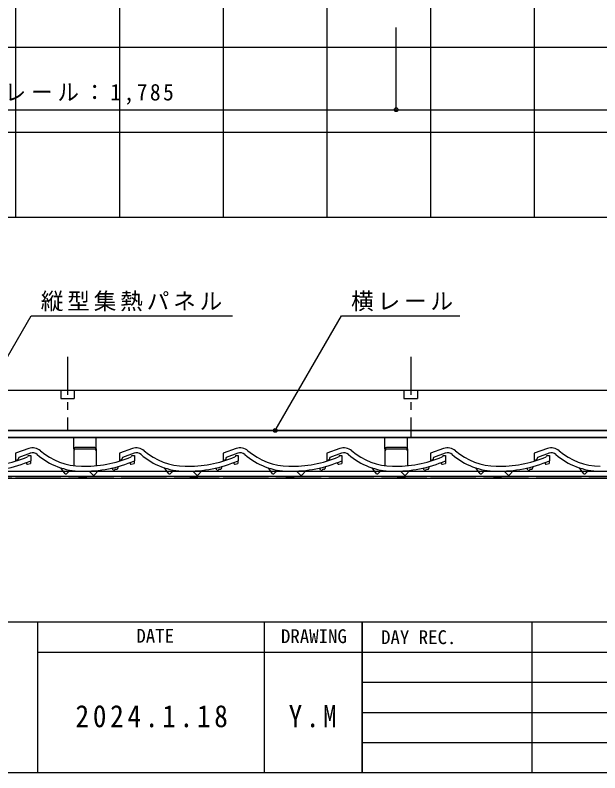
# Model space of a CAD drawing. Units: millimetres on the paper, enlarged 10 times, with parts at other scales. Extents: x -4356 to 3884, y -2974 to 2806.
# Drawn here: x -2726 to -1951, y -2974 to -1971 of the extents above; entities that cross this region are included whole.
import ezdxf
from ezdxf.enums import TextEntityAlignment as Align

# ---------------------------------------------------------------- set-up
doc = ezdxf.new("R2010")
doc.units = ezdxf.units.MM
doc.header["$LTSCALE"] = 10
doc.header["$PDMODE"] = 32
doc.header["$PDSIZE"] = 5
doc.linetypes.add('CHAIN1', pattern=[8, 5, -1, 1, -1])
doc.linetypes.add('LONG_DASHED1', pattern=[7, 6, -1])
doc.layers.add('2-0', color=4, linetype='Continuous')
doc.layers.add('F-0', color=7, linetype='Continuous')
doc.styles.add('ＭＳ ゴシック', font='')
doc.styles.get('ＭＳ ゴシック').set_extended_font_data('MS Gothic')

msp = doc.modelspace()

# ---------------------------------------------------------------- linework, layer by layer
at = {"layer": '2-0'}
for p, q in [((-2725.71, -804.79), (-2725.71, -2238.44)), ((-2588.21, -804.79), (-2588.21, -2238.44)), ((-2450.71, -804.79), (-2450.71, -2238.44)), ((-2313.21, -804.79), (-2313.21, -2238.44)), ((-2175.71, -804.79), (-2175.71, -2238.44)), ((-2038.21, -804.79), (-2038.21, -2238.44)), ((-2221.21, -2096.18), (-2221.21, -1987.37)), ((-3550.71, -2013.44), (-938.21, -2013.44)), ((-3111.96, -2096.18), (-2221.21, -2096.18)), ((-2221.21, -2096.18), (-1291.96, -2096.18)), ((-3550.71, -2125.94), (-938.21, -2125.94)), ((-3550.71, -2238.44), (-938.21, -2238.44)), ((-2761.94, -2467.45), (-2705.1, -2368.99)), ((-2705.1, -2368.99), (-2438.19, -2368.99)), ((-2381.49, -2520.95), (-2293.76, -2368.99)), ((-2293.76, -2368.99), (-2137.07, -2368.99)), ((-2708.37, -2544.84), (-2725.71, -2551.16)), ((-2648.71, -2545.45), (-2648.71, -2547.95)), ((-2648.71, -2547.95), (-2648.71, -2567.64)), ((-2620.71, -2543.45), (-2646.71, -2543.45)), ((-2620.71, -2545.95), (-2646.71, -2545.95)), ((-2618.71, -2545.45), (-2618.71, -2547.95)), ((-2618.71, -2547.95), (-2618.71, -2567.62)), ((-2570.87, -2544.84), (-2588.21, -2551.16)), ((-2433.37, -2544.84), (-2450.71, -2551.16)), ((-2295.87, -2544.84), (-2313.21, -2551.16)), ((-2236.21, -2545.45), (-2236.21, -2547.95)), ((-2236.21, -2547.95), (-2236.21, -2567.64)), ((-2208.21, -2543.45), (-2234.21, -2543.45)), ((-2208.21, -2545.95), (-2234.21, -2545.95)), ((-2206.21, -2545.45), (-2206.21, -2547.95)), ((-2206.21, -2547.95), (-2206.21, -2567.62)), ((-2158.37, -2544.84), (-2175.71, -2551.16)), ((-2020.87, -2544.84), (-2038.21, -2551.16)), ((-2725.71, -2551.16), (-2725.71, -2560.97)), ((-2725.71, -2551.16), (-2725.71, -2560.97)), ((-2721.64, -2556.6), (-2722.71, -2559.94)), ((-2706.14, -2550.95), (-2721.64, -2556.6)), ((-2709.01, -2554.16), (-2710.13, -2555.98)), ((-2709.01, -2554.16), (-2705.71, -2554.16)), ((-2705.71, -2554.16), (-2705.71, -2561.17)), ((-2588.21, -2551.16), (-2588.21, -2560.97)), ((-2584.14, -2556.6), (-2585.21, -2559.94)), ((-2568.64, -2550.95), (-2584.14, -2556.6)), ((-2571.51, -2554.16), (-2572.63, -2555.98)), ((-2571.51, -2554.16), (-2568.21, -2554.16)), ((-2568.21, -2554.16), (-2568.21, -2561.17)), ((-2450.71, -2551.16), (-2450.71, -2560.97)), ((-2450.71, -2551.16), (-2450.71, -2560.97)), ((-2446.64, -2556.6), (-2447.71, -2559.94)), ((-2431.14, -2550.95), (-2446.64, -2556.6)), ((-2434.01, -2554.16), (-2435.13, -2555.98)), ((-2434.01, -2554.16), (-2430.71, -2554.16)), ((-2430.71, -2554.16), (-2430.71, -2561.17)), ((-2313.21, -2551.16), (-2313.21, -2560.97)), ((-2309.14, -2556.6), (-2310.21, -2559.94)), ((-2293.64, -2550.95), (-2309.14, -2556.6)), ((-2296.51, -2554.16), (-2297.63, -2555.98)), ((-2296.51, -2554.16), (-2293.21, -2554.16)), ((-2293.21, -2554.16), (-2293.21, -2561.17)), ((-2175.71, -2551.16), (-2175.71, -2560.97)), ((-2175.71, -2551.16), (-2175.71, -2560.97)), ((-2171.64, -2556.6), (-2172.71, -2559.94)), ((-2156.14, -2550.95), (-2171.64, -2556.6)), ((-2159.01, -2554.16), (-2160.13, -2555.98)), ((-2159.01, -2554.16), (-2155.71, -2554.16)), ((-2155.71, -2554.16), (-2155.71, -2561.17)), ((-2038.21, -2551.16), (-2038.21, -2560.97)), ((-2034.14, -2556.6), (-2035.21, -2559.94)), ((-2018.64, -2550.95), (-2034.14, -2556.6)), ((-2021.51, -2554.16), (-2022.63, -2555.98)), ((-2021.51, -2554.16), (-2018.21, -2554.16)), ((-2018.21, -2554.16), (-2018.21, -2561.17)), ((-2722.71, -2559.94), (-2725.71, -2560.73)), ((-2711.58, -2563.52), (-2711.43, -2564.86)), ((-2709.81, -2565.64), (-2706, -2564.63)), ((-2706, -2561.29), (-2706, -2564.63)), ((-2590.4, -2571.47), (-2589.42, -2568.51)), ((-2585.21, -2559.94), (-2588.21, -2560.73)), ((-2574.08, -2563.52), (-2573.93, -2564.86)), ((-2572.31, -2565.64), (-2568.5, -2564.63)), ((-2568.5, -2561.29), (-2568.5, -2564.63)), ((-2452.9, -2571.47), (-2451.92, -2568.51)), ((-2447.71, -2559.94), (-2450.71, -2560.73)), ((-2436.58, -2563.52), (-2436.43, -2564.86)), ((-2434.81, -2565.64), (-2431, -2564.63)), ((-2431, -2561.29), (-2431, -2564.63)), ((-2315.4, -2571.47), (-2314.42, -2568.51)), ((-2310.21, -2559.94), (-2313.21, -2560.73)), ((-2299.08, -2563.52), (-2298.93, -2564.86)), ((-2297.31, -2565.64), (-2293.5, -2564.63)), ((-2293.5, -2561.29), (-2293.5, -2564.63)), ((-2177.9, -2571.47), (-2176.92, -2568.51)), ((-2172.71, -2559.94), (-2175.71, -2560.73)), ((-2161.58, -2563.52), (-2161.43, -2564.86)), ((-2159.81, -2565.64), (-2156, -2564.63)), ((-2156, -2561.29), (-2156, -2564.63)), ((-2040.4, -2571.47), (-2039.42, -2568.51)), ((-2035.21, -2559.94), (-2038.21, -2560.73)), ((-2024.08, -2563.52), (-2023.93, -2564.86)), ((-2022.31, -2565.64), (-2018.5, -2564.63)), ((-2018.5, -2561.29), (-2018.5, -2564.63)), ((-3000.71, -2574.92), (-2705.71, -2574.92)), ((-2725.71, -2574.92), (-2430.71, -2574.92)), ((-2659.98, -2578.6), (-2665.71, -2570.57)), ((-2659.98, -2578.6), (-2658.21, -2578.6)), ((-2658.21, -2578.6), (-2653.21, -2573.65)), ((-2622.89, -2580.3), (-2628.21, -2574.81)), ((-2621.45, -2580.3), (-2615.71, -2573.83)), ((-2596.6, -2573.66), (-2597.6, -2570.68)), ((-2522.48, -2578.6), (-2528.21, -2570.57)), ((-2522.48, -2578.6), (-2520.71, -2578.6)), ((-2520.71, -2578.6), (-2515.71, -2573.65)), ((-2485.39, -2580.3), (-2490.71, -2574.81)), ((-2459.1, -2573.66), (-2460.1, -2570.68)), ((-2450.71, -2574.92), (-2155.71, -2574.92)), ((-2384.98, -2578.6), (-2390.71, -2570.57)), ((-2384.98, -2578.6), (-2383.21, -2578.6)), ((-2383.21, -2578.6), (-2378.21, -2573.65)), ((-2347.89, -2580.3), (-2353.21, -2574.81)), ((-2346.45, -2580.3), (-2340.71, -2573.83)), ((-2321.6, -2573.66), (-2322.6, -2570.68)), ((-2247.48, -2578.6), (-2253.21, -2570.57)), ((-2247.48, -2578.6), (-2245.71, -2578.6)), ((-2245.71, -2578.6), (-2240.71, -2573.65)), ((-2210.39, -2580.3), (-2215.71, -2574.81)), ((-2184.1, -2573.66), (-2185.1, -2570.68)), ((-2175.71, -2574.92), (-1880.71, -2574.92)), ((-2109.98, -2578.6), (-2115.71, -2570.57)), ((-2109.98, -2578.6), (-2108.21, -2578.6)), ((-2108.21, -2578.6), (-2103.21, -2573.65)), ((-2072.89, -2580.3), (-2078.21, -2574.81)), ((-2071.45, -2580.3), (-2065.71, -2573.83)), ((-2046.6, -2573.66), (-2047.6, -2570.68)), ((-1972.48, -2578.6), (-1978.21, -2570.57)), ((-1972.48, -2578.6), (-1970.71, -2578.6)), ((-1970.71, -2578.6), (-1965.71, -2573.65)), ((-3000.71, -2581.75), (-2705.71, -2581.75)), ((-3000.71, -2584.03), (-2705.71, -2584.03)), ((-2725.71, -2581.75), (-2430.71, -2581.75)), ((-2725.71, -2584.03), (-2430.71, -2584.03)), ((-2641.89, -2581.92), (-2641.89, -2583.42)), ((-2631.89, -2581.92), (-2641.89, -2581.92)), ((-2622.89, -2580.3), (-2621.45, -2580.3)), ((-2450.71, -2581.75), (-2155.71, -2581.75)), ((-2450.71, -2584.03), (-2155.71, -2584.03)), ((-2366.89, -2581.92), (-2366.89, -2583.42)), ((-2356.89, -2581.92), (-2366.89, -2581.92)), ((-2347.89, -2580.3), (-2346.45, -2580.3)), ((-2175.71, -2581.75), (-1880.71, -2581.75)), ((-2175.71, -2584.03), (-1880.71, -2584.03)), ((-2091.89, -2581.92), (-2091.89, -2583.42)), ((-2081.89, -2581.92), (-2091.89, -2581.92)), ((-2072.89, -2580.3), (-2071.45, -2580.3))]:
    msp.add_line(p, q, dxfattribs=at)
at = {"layer": '2-0', "linetype": 'CHAIN1'}
for p, q in [((-2656.96, -2423.68), (-2656.96, -2520.95)), ((-2201.96, -2423.68), (-2201.96, -2520.95))]:
    msp.add_line(p, q, dxfattribs=at)
at = {"layer": '2-0', "color": 7}
for p, q in [((-2647.96, -2467.45), (-2647.96, -2478.45)), ((-2192.96, -2467.45), (-2192.96, -2478.45)), ((-1291.96, -2520.95), (-3111.96, -2520.95)), ((-3111.96, -2520.95), (-1291.96, -2520.95)), ((-2201.96, -2520.95), (-2201.91, -2530.95)), ((-1291.96, -2530.15), (-3111.96, -2530.15)), ((-1291.96, -2530.95), (-3111.96, -2530.95)), ((-2618.71, -2530.95), (-2648.71, -2530.95)), ((-2648.71, -2545.45), (-2648.71, -2530.95)), ((-2618.71, -2545.45), (-2618.71, -2530.95)), ((-2206.21, -2530.95), (-2236.21, -2530.95)), ((-2236.21, -2545.45), (-2236.21, -2530.95)), ((-2206.21, -2545.45), (-2206.21, -2530.95)), ((-2618.71, -2545.95), (-2648.71, -2545.95)), ((-2206.21, -2545.95), (-2236.21, -2545.95)), ((-3550.71, -2584.03), (-938.21, -2584.03))]:
    msp.add_line(p, q, dxfattribs=at)
at = {"layer": '2-0', "linetype": 'LONG_DASHED1'}
for p, q in [((-3000.71, -2583.61), (-2705.71, -2583.61)), ((-2725.71, -2583.61), (-2430.71, -2583.61)), ((-2450.71, -2583.61), (-2155.71, -2583.61)), ((-2175.71, -2583.61), (-1880.71, -2583.61))]:
    msp.add_line(p, q, dxfattribs=at)
at = {"layer": '2-0', "color": 7}
for points in [[(-3102.46, -2467.45), (-2656.96, -2467.45), (-2201.96, -2467.45), (-1746.96, -2467.45), (-1301.46, -2467.45)], [(-2665.96, -2467.45), (-2665.96, -2478.45), (-2647.96, -2478.45)], [(-2210.96, -2467.45), (-2210.96, -2478.45), (-2192.96, -2478.45)]]:
    msp.add_lwpolyline(points, dxfattribs=at)
at = {"layer": '2-0'}
for points in [[(-2485.39, -2580.3), (-2483.95, -2580.3), (-2478.21, -2573.83)], [(-2210.39, -2580.3), (-2208.95, -2580.3), (-2203.21, -2573.83)], [(-2641.89, -2583.42), (-2631.89, -2583.42), (-2631.89, -2581.92)], [(-2366.89, -2583.42), (-2356.89, -2583.42), (-2356.89, -2581.92)], [(-2091.89, -2583.42), (-2081.89, -2583.42), (-2081.89, -2581.92)]]:
    msp.add_lwpolyline(points, dxfattribs=at)
for points in [[(-2484.41, -2581.92), (-2494.41, -2581.92), (-2494.41, -2583.42), (-2484.41, -2583.42)], [(-2209.41, -2581.92), (-2219.41, -2581.92), (-2219.41, -2583.42), (-2209.41, -2583.42)]]:
    msp.add_lwpolyline(points, close=True, dxfattribs=at)
for centre, radius, start, end in [((-2703.14, -2559.97), 16, 49.17389, 109.06519), ((-2637.14, -2483.16), 85.27, 229.35539, 269.0526), ((-2646.71, -2545.45), 2, 90, 180), ((-2646.71, -2547.95), 2, 90, 180), ((-2620.71, -2545.45), 2, 0, 90), ((-2620.71, -2547.95), 2, 0, 90), ((-2565.64, -2559.97), 16, 49.17389, 109.06519), ((-2499.64, -2483.16), 85.27, 229.35539, 269.0526), ((-2428.14, -2559.97), 16, 49.17389, 109.06519), ((-2362.14, -2483.16), 85.27, 229.35539, 269.0526), ((-2290.64, -2559.97), 16, 49.17389, 109.06519), ((-2224.64, -2483.16), 85.27, 229.35539, 269.0526), ((-2234.21, -2545.45), 2, 90, 180), ((-2234.21, -2547.95), 2, 90, 180), ((-2208.21, -2545.45), 2, 0, 90), ((-2208.21, -2547.95), 2, 0, 90), ((-2153.14, -2559.97), 16, 49.17389, 109.06519), ((-2087.14, -2483.16), 85.27, 229.35539, 269.0526), ((-2015.64, -2559.97), 16, 49.17389, 109.06519), ((-1949.64, -2483.16), 85.27, 229.35539, 269.0526), ((-2772.63, -2405.62), 162.83, 268.79489, 292.5694), ((-2703.14, -2559.97), 9.5, 49.17389, 109.06519), ((-2638.25, -2486.08), 88.84, 228.618, 269.5943), ((-2635.13, -2405.62), 162.83, 268.79489, 292.5694), ((-2565.64, -2559.97), 9.5, 49.17389, 109.06519), ((-2500.75, -2486.08), 88.84, 228.618, 269.5943), ((-2497.63, -2405.62), 162.83, 268.79489, 292.5694), ((-2428.14, -2559.97), 9.5, 49.17389, 109.06519), ((-2363.25, -2486.08), 88.84, 228.618, 269.5943), ((-2360.13, -2405.62), 162.83, 268.79489, 292.5694), ((-2290.64, -2559.97), 9.5, 49.17389, 109.06519), ((-2225.75, -2486.08), 88.84, 228.618, 269.5943), ((-2222.63, -2405.62), 162.83, 268.79489, 292.5694), ((-2153.14, -2559.97), 9.5, 49.17389, 109.06519), ((-2088.25, -2486.08), 88.84, 228.618, 269.5943), ((-2085.13, -2405.62), 162.83, 268.79489, 292.5694), ((-2015.64, -2559.97), 9.5, 49.17389, 109.06519), ((-1950.75, -2486.08), 88.84, 228.618, 269.5943), ((-2772.63, -2405.62), 169.33, 268.79489, 293.27849), ((-2710.14, -2564.25), 1.43, 205.23099, 283.35719), ((-2635.13, -2405.62), 169.33, 268.79489, 293.27849), ((-2572.64, -2564.25), 1.43, 205.23099, 283.35719), ((-2497.63, -2405.62), 169.33, 268.79489, 293.27849), ((-2435.14, -2564.25), 1.43, 205.23099, 283.35719), ((-2360.13, -2405.62), 169.33, 268.79489, 293.27849), ((-2297.64, -2564.25), 1.43, 205.23099, 283.35719), ((-2222.63, -2405.62), 169.33, 268.79489, 293.27849), ((-2160.14, -2564.25), 1.43, 205.23099, 283.35719), ((-2085.13, -2405.62), 169.33, 268.79489, 293.27849), ((-2022.64, -2564.25), 1.43, 205.23099, 283.35719), ((-2595.73, -2571.62), 2.21, 246.91379, 355.81259), ((-2592.1, -2570.31), 2.06, 225.85519, 325.69739), ((-2458.23, -2571.62), 2.21, 246.91379, 355.81259), ((-2454.6, -2570.31), 2.06, 225.85519, 325.69739), ((-2320.73, -2571.62), 2.21, 246.91379, 355.81259), ((-2317.1, -2570.31), 2.06, 225.85519, 325.69739), ((-2183.23, -2571.62), 2.21, 246.91379, 355.81259), ((-2179.6, -2570.31), 2.06, 225.85519, 325.69739), ((-2045.73, -2571.62), 2.21, 246.91379, 355.81259), ((-2042.1, -2570.31), 2.06, 225.85519, 325.69739)]:
    msp.add_arc(centre, radius, start, end, dxfattribs=at)
at = {"layer": '2-0', "color": 5}
for p in [(-2221.21, -2096.18), (-2381.49, -2520.95)]:
    msp.add_point(p, dxfattribs=at)
at = {"layer": 'F-0', "color": 5}
for p, q in [((-4356.26, -2774.5), (-316.26, -2774.5)), ((-316.26, -2974.5), (-4356.26, -2974.5))]:
    msp.add_line(p, q, dxfattribs=at)
at = {"layer": 'F-0', "color": 2}
for p, q in [((-2696.26, -2974.5), (-2696.26, -2774.5)), ((-2696.26, -2974.5), (-2696.26, -2774.5)), ((-2396.26, -2774.5), (-2396.26, -2974.5)), ((-2266.26, -2974.5), (-2266.26, -2774.5)), ((-2696.26, -2814.5), (-2266.26, -2814.5)), ((-2266.26, -2814.5), (-1816.26, -2814.5)), ((-2266.26, -2854.5), (-1816.26, -2854.5)), ((-2266.26, -2894.5), (-1816.26, -2894.5)), ((-2266.26, -2934.5), (-1816.26, -2934.5))]:
    msp.add_line(p, q, dxfattribs=at)
at = {"layer": 'F-0'}
for p, q in [((-2266.26, -2774.5), (-2266.26, -2974.5)), ((-2041.26, -2774.5), (-2041.26, -2974.5))]:
    msp.add_line(p, q, dxfattribs=at)

# ---------------------------------------------------------------- texts
at = {"layer": '2-0', "color": 7, "char_height": 21.99, "attachment_point": 7, "style": 'ＭＳ ゴシック'}
for s, insert in [('\\T1.23;\\W0.95;横レール：1,785', (-2775.38, -2089.57)), ('\\T1.17;縦型集熱パネル', (-2692.36, -2363.14)), ('\\T1.17;横レール', (-2281.03, -2363.14))]:
    msp.add_mtext(s, dxfattribs=dict(at, insert=insert))
at = {"layer": 'F-0', "color": 4, "style": 'ＭＳ ゴシック'}
for s, p in [('DATE', (-2565.59, -2807.62)), ('DRAWING', (-2373.95, -2808.17)), ('DAY REC.', (-2241.26, -2809.5))]:
    msp.add_text(s, height=18.33, dxfattribs=at).set_placement(p, align=Align.BOTTOM_LEFT)
at = {"layer": 'F-0', "char_height": 29.33, "attachment_point": 7, "style": 'ＭＳ ゴシック'}
for s, insert in [('\\T1.28;\\W0.9;2024.1.18', (-2646.26, -2914.5)), ('\\T1.27;\\W0.9;Y.M', (-2363.76, -2914.5))]:
    msp.add_mtext(s, dxfattribs=dict(at, insert=insert))

doc.saveas('drawing.dxf')
